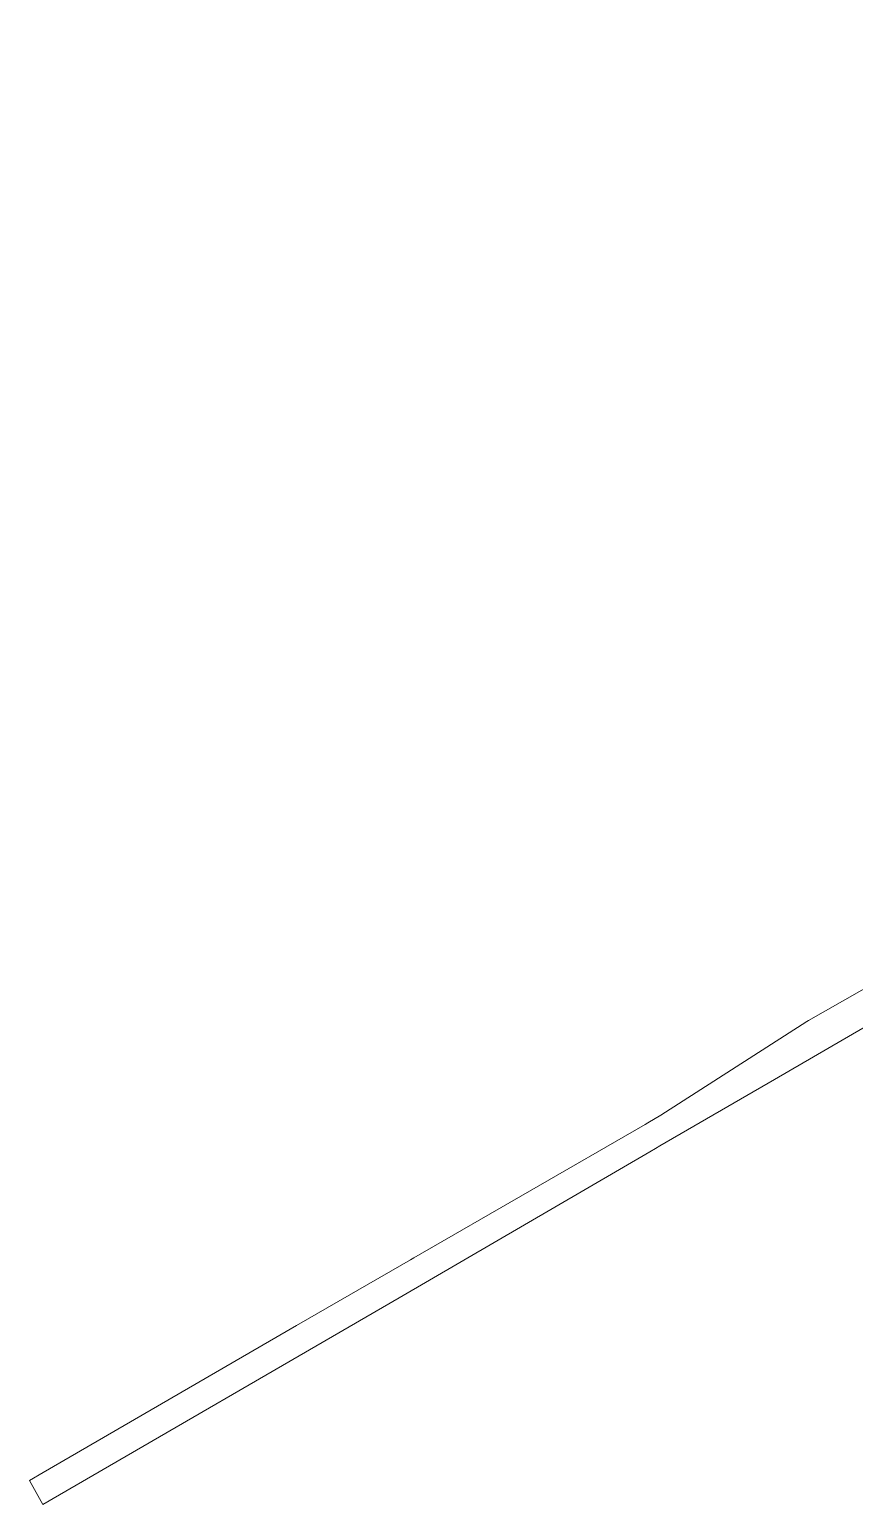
# Model space of a CAD drawing. Header units: metres. Extents: x 751 to 535790, y 161 to 6579518.
# Drawn here: x 532578 to 533856, y 6577218 to 6579504 of the extents above; entities that cross this region are included whole.
import ezdxf

# ---------------------------------------------------------------- set-up
doc = ezdxf.new("R2010")
doc.units = ezdxf.units.M
doc.linetypes.add('13132-geo$0$KATASTRIPIIR', pattern=[0.02, 0.01, 0.01])
doc.layers.add('-GEODEESIA', color=7, linetype='Continuous', lineweight=9)
doc.layers.add('DP_KR-olemasolev', color=36, linetype='Continuous', lineweight=9)
doc.layers.add('13132-geo$0$PIIR', color=7, linetype='Continuous')

# ---------------------------------------------------------------- blocks, each defined once
blk = doc.blocks.new('13132-geo')
at = {"layer": '13132-geo$0$PIIR', "linetype": '13132-geo$0$KATASTRIPIIR', "lineweight": 0, "ltscale": 0.5, "flags": 128}
blk.add_lwpolyline([(532578.5, 6577255.2), (532598.8, 6577218.2), (533151, 6577538.2), (533539.5, 6577764.4), (533548.1, 6577769.5), (533555, 6577773.5), (533732.6, 6577876.7), (533814.9, 6577924.5), (533901.4, 6577974.7), (533987.8, 6578025), (534071.1, 6578073.3), (534072, 6578071.6), (534161.7, 6578123.4), (534245.3, 6578171.7), (534320.1, 6578215), (534326.9, 6578219.3), (534536.1, 6578340.7), (534541.5, 6578331.5), (534643.9, 6578391), (534799.2, 6578480.5), (534813, 6578456.2), (534900.8, 6578505.9), (534945.4, 6578531.2), (534938.4, 6578544.4), (534981.5, 6578570.2), (535035.5, 6578600.5), (535064.3, 6578616.7), (535051.6, 6578638.9), (535116.8, 6578675.8), (535203.6, 6578725), (535237.1, 6578745.4), (535262.3, 6578761.8), (535283.3, 6578776), (535306.6, 6578793.1), (535332.9, 6578813.5), (535351.1, 6578828.4), (535360.6, 6578814.9), (535433.1, 6578912.9), (535467.6, 6578969.3), (535479, 6578983.1), (535514, 6579029.3), (535561.3, 6579092.5), (535630.2, 6579219), (535646.8, 6579264.2), (535656.6, 6579295.7), (535665.4, 6579327.2), (535677.6, 6579380.1), (535683, 6579412.4), (535693.2, 6579488.3), (535694.3, 6579496.4), (535651.6, 6579503.5), (535649.8, 6579493.9), (535649.3, 6579490.8), (535648.1, 6579477.8), (535641.8, 6579442.6), (535640.7, 6579431.5), (535638.5, 6579422), (535636.8, 6579414.4), (535632, 6579397.3), (535617.7, 6579332.5), (535608.2, 6579299.9), (535600.9, 6579275.9), (535598.8, 6579273.7), (535591.4, 6579262.2), (535585.2, 6579239), (535579.8, 6579218.4), (535567, 6579221.1), (535554.9, 6579180.9), (535561, 6579179.2), (535539.9, 6579139.7), (535522.8, 6579112.4), (535517.3, 6579115.6), (535509.4, 6579102), (535501.8, 6579088.8), (535486.8, 6579062.8), (535471.1, 6579035.5), (535454.4, 6579011), (535446.1, 6579012.4), (535435.3, 6578993.8), (535416.1, 6578985.3), (535404.6, 6578937.9), (535379.1, 6578914.8), (535348.5, 6578883.9), (535342.4, 6578877.8), (535316.3, 6578855.5), (535236.9, 6578794.1), (535233.3, 6578791.4), (535207.5, 6578777.1), (535178.1, 6578760.9), (535156.2, 6578748.7), (535125, 6578731.4), (535102.1, 6578716.6), (535075.4, 6578701.4), (535028.3, 6578676.4), (535009.6, 6578709.6), (535009, 6578709.2), (534938.5, 6578670.4), (534890.8, 6578643.3), (534875.8, 6578634.8), (534880, 6578627.4), (534684.5, 6578516), (534693.2, 6578500.9), (534632.5, 6578466.1), (534631.6, 6578459.6), (534515.8, 6578383.6), (534472.3, 6578358.7), (533785.2, 6577967.8), (533782.4, 6577966.2), (533556.4, 6577821), (533536.5, 6577809.5), (533532.2, 6577807), (533173.6, 6577600), (533168.4, 6577597), (532991.8, 6577495.1), (532599.5, 6577267.4)], close=True, dxfattribs=at)

msp = doc.modelspace()

# ---------------------------------------------------------------- linework, layer by layer
at = {"layer": 'DP_KR-olemasolev', "ltscale": 0.5, "const_width": 0.3, "flags": 128}
msp.add_lwpolyline([(534472.35, 6578358.66), (533785.18, 6577967.75), (533782.43, 6577966.18), (533556.42, 6577820.95), (533536.52, 6577809.47), (533532.19, 6577806.97), (533173.58, 6577599.97), (533168.38, 6577596.97), (532991.84, 6577495.07), (532599.52, 6577267.35), (532578.52, 6577255.16), (532598.82, 6577218.16), (533150.96, 6577538.17), (533539.46, 6577764.43), (533548.1, 6577769.46), (533555.02, 6577773.48), (533732.64, 6577876.68), (533814.89, 6577924.47), (533901.36, 6577974.71)], dxfattribs=at)

# ---------------------------------------------------------------- block references
at = {"layer": '-GEODEESIA', "ltscale": 0.5}
msp.add_blockref('13132-geo', (0, 0), dxfattribs=at)

doc.saveas('drawing.dxf')
